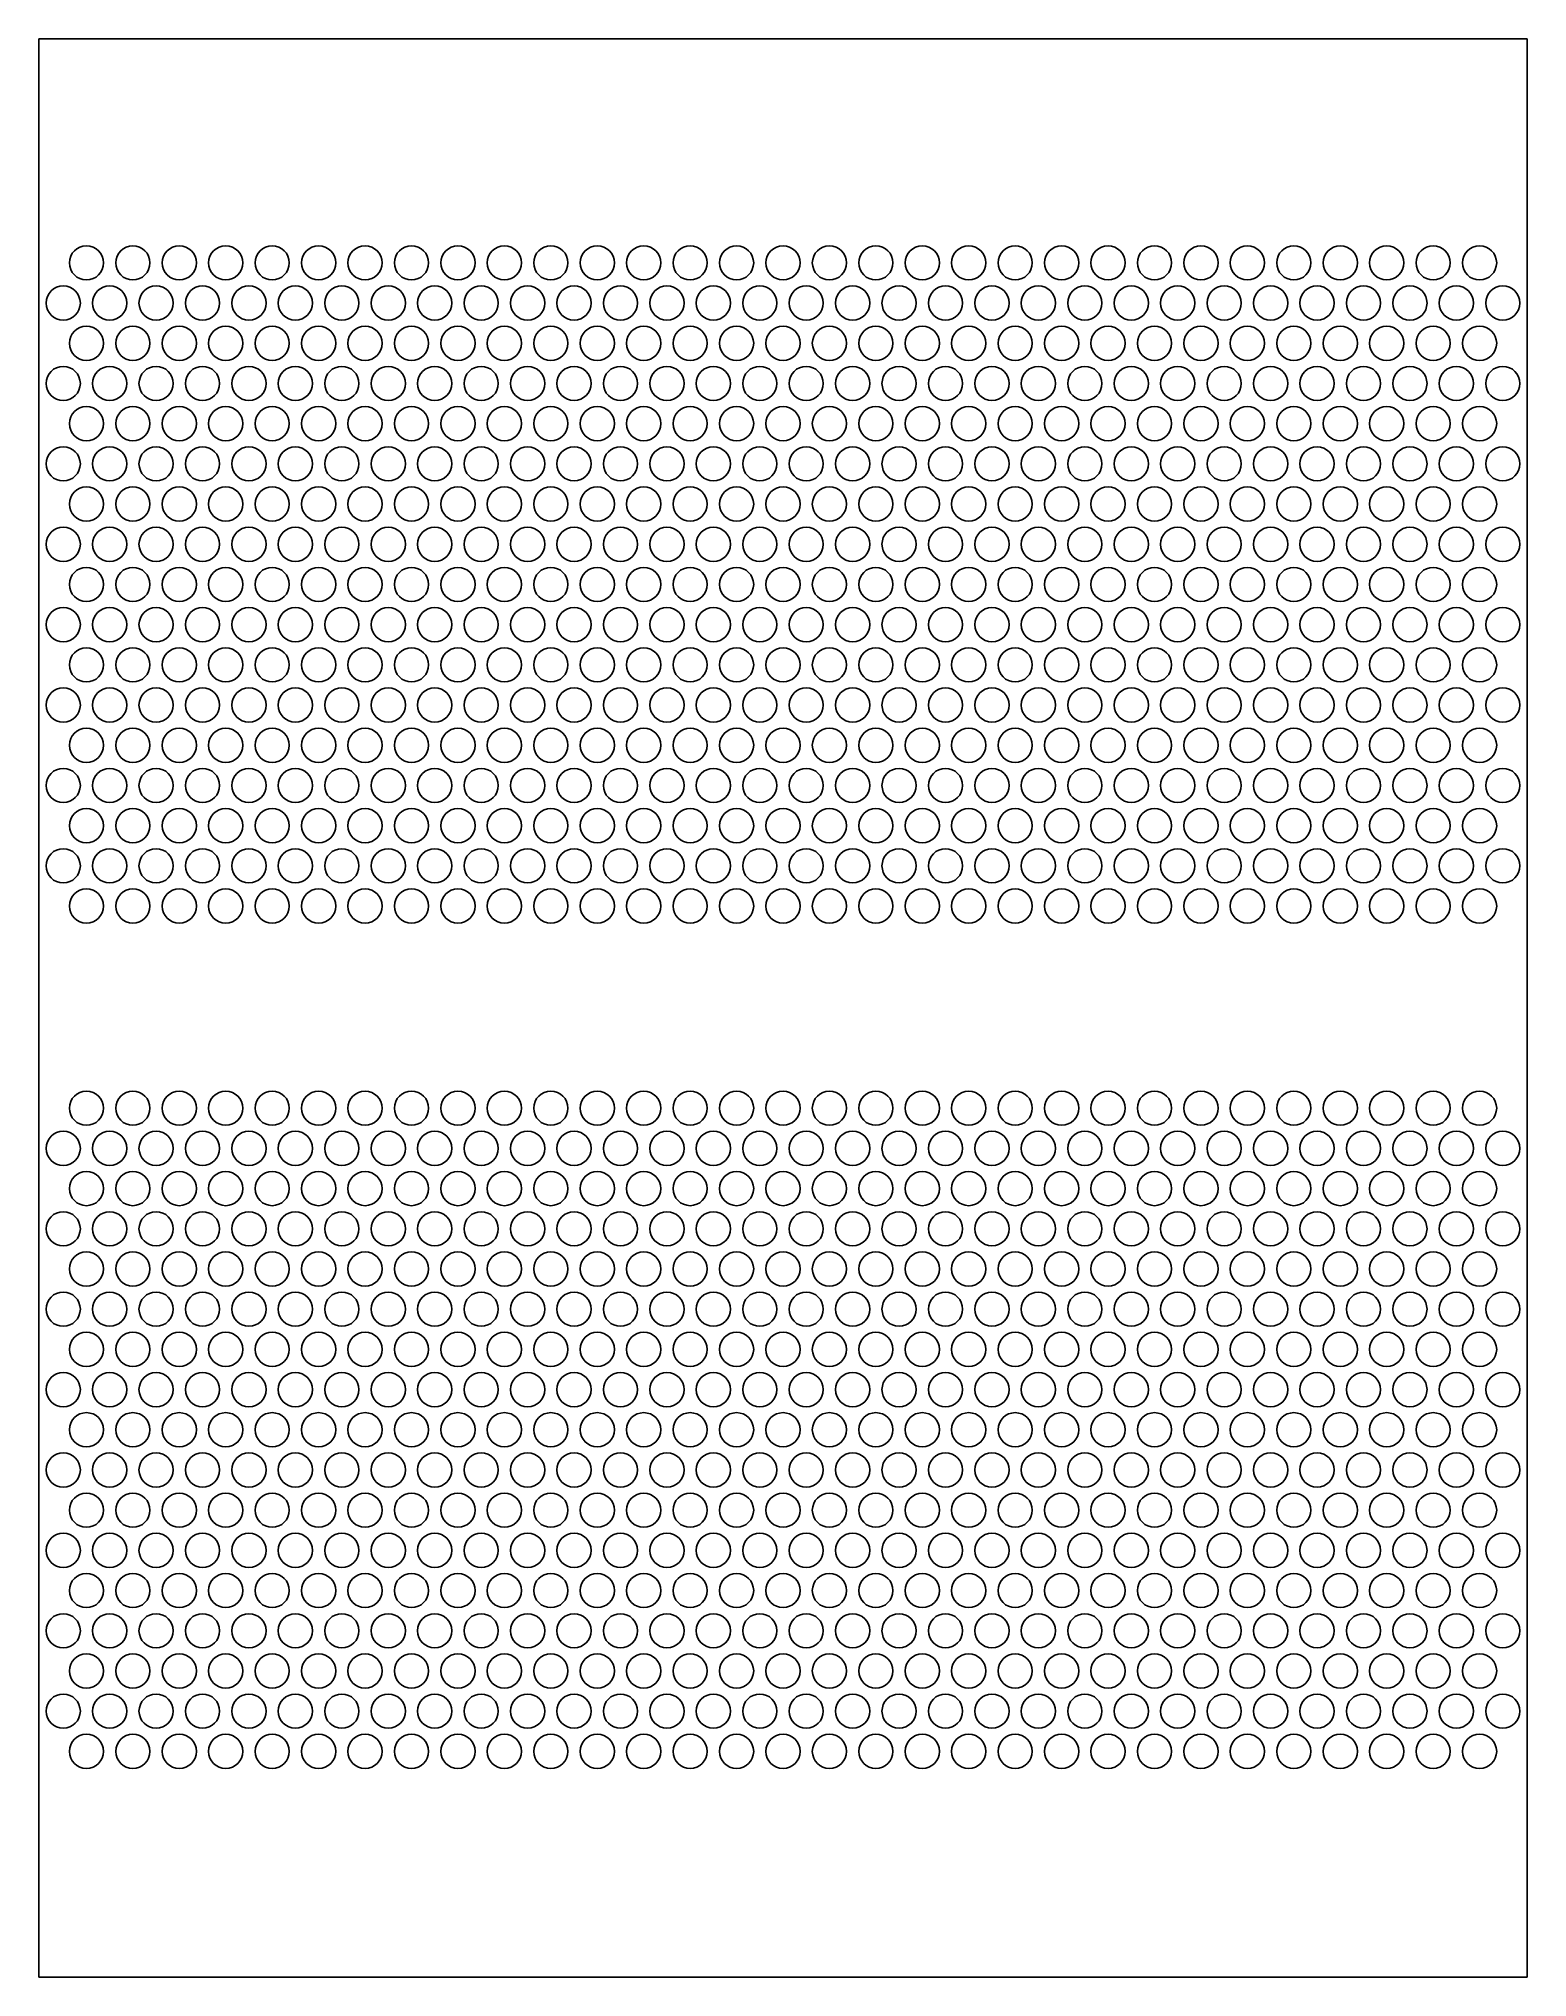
# Model space of a CAD drawing. Extents: x 203 to 508, y 166 to 562.
import ezdxf

# ---------------------------------------------------------------- set-up
doc = ezdxf.new("R2010")
doc.units = 0
doc.linetypes.add('SLD-CONTINUA', pattern=[0])
doc.layers.get('0').update_dxf_attribs({"linetype": 'CONTINUOUS'})

msp = doc.modelspace()

# ---------------------------------------------------------------- linework, layer by layer
at = {"color": 7, "linetype": 'SLD-CONTINUA'}
for p, q in [((203.21, 562.46), (507.71, 562.46)), ((203.21, 562.46), (203.21, 165.73)), ((507.71, 165.73), (507.71, 562.46)), ((507.71, 165.73), (203.21, 165.73))]:
    msp.add_line(p, q, dxfattribs=at)
for centre in [(212.96, 516.59), (222.46, 516.59), (231.96, 516.59), (241.46, 516.59), (250.96, 516.59), (260.46, 516.59), (269.96, 516.59), (279.46, 516.59), (288.96, 516.59), (298.46, 516.59), (307.96, 516.59), (317.46, 516.59), (326.96, 516.59), (336.46, 516.59), (345.96, 516.59), (355.46, 516.59), (364.96, 516.59), (374.46, 516.59), (383.96, 516.59), (393.46, 516.59), (402.96, 516.59), (412.46, 516.59), (421.96, 516.59), (431.46, 516.59), (440.96, 516.59), (450.46, 516.59), (459.96, 516.59), (469.46, 516.59), (478.96, 516.59), (488.46, 516.59), (497.96, 516.59), (208.21, 508.37), (217.71, 508.37), (227.21, 508.37), (236.71, 508.37), (246.21, 508.37), (255.71, 508.37), (265.21, 508.37), (274.71, 508.37), (284.21, 508.37), (293.71, 508.37), (303.21, 508.37), (312.71, 508.37), (322.21, 508.37), (331.71, 508.37), (341.21, 508.37), (350.71, 508.37), (360.21, 508.37), (369.71, 508.37), (379.21, 508.37), (388.71, 508.37), (398.21, 508.37), (407.71, 508.37), (417.21, 508.37), (426.71, 508.37), (436.21, 508.37), (445.71, 508.37), (455.21, 508.37), (464.71, 508.37), (474.21, 508.37), (483.71, 508.37), (493.21, 508.37), (502.71, 508.37), (212.96, 500.14), (222.46, 500.14), (231.96, 500.14), (241.46, 500.14), (250.96, 500.14), (260.46, 500.14), (269.96, 500.14), (279.46, 500.14), (288.96, 500.14), (298.46, 500.14), (307.96, 500.14), (317.46, 500.14), (326.96, 500.14), (336.46, 500.14), (345.96, 500.14), (355.46, 500.14), (364.96, 500.14), (374.46, 500.14), (383.96, 500.14), (393.46, 500.14), (402.96, 500.14), (412.46, 500.14), (421.96, 500.14), (431.46, 500.14), (440.96, 500.14), (450.46, 500.14), (459.96, 500.14), (469.46, 500.14), (478.96, 500.14), (488.46, 500.14), (497.96, 500.14), (208.21, 491.91), (217.71, 491.91), (227.21, 491.91), (236.71, 491.91), (246.21, 491.91), (255.71, 491.91), (265.21, 491.91), (274.71, 491.91), (284.21, 491.91), (293.71, 491.91), (303.21, 491.91), (312.71, 491.91), (322.21, 491.91), (331.71, 491.91), (341.21, 491.91), (350.71, 491.91), (360.21, 491.91), (369.71, 491.91), (379.21, 491.91), (388.71, 491.91), (398.21, 491.91), (407.71, 491.91), (417.21, 491.91), (426.71, 491.91), (436.21, 491.91), (445.71, 491.91), (455.21, 491.91), (464.71, 491.91), (474.21, 491.91), (483.71, 491.91), (493.21, 491.91), (502.71, 491.91), (212.96, 483.69), (222.46, 483.69), (231.96, 483.69), (241.46, 483.69), (250.96, 483.69), (260.46, 483.69), (269.96, 483.69), (279.46, 483.69), (288.96, 483.69), (298.46, 483.69), (307.96, 483.69), (317.46, 483.69), (326.96, 483.69), (336.46, 483.69), (345.96, 483.69), (355.46, 483.69), (364.96, 483.69), (374.46, 483.69), (383.96, 483.69), (393.46, 483.69), (402.96, 483.69), (412.46, 483.69), (421.96, 483.69), (431.46, 483.69), (440.96, 483.69), (450.46, 483.69), (459.96, 483.69), (469.46, 483.69), (478.96, 483.69), (488.46, 483.69), (497.96, 483.69), (208.21, 475.46), (217.71, 475.46), (227.21, 475.46), (236.71, 475.46), (246.21, 475.46), (255.71, 475.46), (265.21, 475.46), (274.71, 475.46), (284.21, 475.46), (293.71, 475.46), (303.21, 475.46), (312.71, 475.46), (322.21, 475.46), (331.71, 475.46), (341.21, 475.46), (350.71, 475.46), (360.21, 475.46), (369.71, 475.46), (379.21, 475.46), (388.71, 475.46), (398.21, 475.46), (407.71, 475.46), (417.21, 475.46), (426.71, 475.46), (436.21, 475.46), (445.71, 475.46), (455.21, 475.46), (464.71, 475.46), (474.21, 475.46), (483.71, 475.46), (493.21, 475.46), (502.71, 475.46), (212.96, 467.23), (222.46, 467.23), (231.96, 467.23), (241.46, 467.23), (250.96, 467.23), (260.46, 467.23), (269.96, 467.23), (279.46, 467.23), (288.96, 467.23), (298.46, 467.23), (307.96, 467.23), (317.46, 467.23), (326.96, 467.23), (336.46, 467.23), (345.96, 467.23), (355.46, 467.23), (364.96, 467.23), (374.46, 467.23), (383.96, 467.23), (393.46, 467.23), (402.96, 467.23), (412.46, 467.23), (421.96, 467.23), (431.46, 467.23), (440.96, 467.23), (450.46, 467.23), (459.96, 467.23), (469.46, 467.23), (478.96, 467.23), (488.46, 467.23), (497.96, 467.23), (208.21, 459), (217.71, 459), (227.21, 459), (236.71, 459), (246.21, 459), (255.71, 459), (265.21, 459), (274.71, 459), (284.21, 459), (293.71, 459), (303.21, 459), (312.71, 459), (322.21, 459), (331.71, 459), (341.21, 459), (350.71, 459), (360.21, 459), (369.71, 459), (379.21, 459), (388.71, 459), (398.21, 459), (407.71, 459), (417.21, 459), (426.71, 459), (436.21, 459), (445.71, 459), (455.21, 459), (464.71, 459), (474.21, 459), (483.71, 459), (493.21, 459), (502.71, 459), (212.96, 450.78), (222.46, 450.78), (231.96, 450.78), (241.46, 450.78), (250.96, 450.78), (260.46, 450.78), (269.96, 450.78), (279.46, 450.78), (288.96, 450.78), (298.46, 450.78), (307.96, 450.78), (317.46, 450.78), (326.96, 450.78), (336.46, 450.78), (345.96, 450.78), (355.46, 450.78), (364.96, 450.78), (374.46, 450.78), (383.96, 450.78), (393.46, 450.78), (402.96, 450.78), (412.46, 450.78), (421.96, 450.78), (431.46, 450.78), (440.96, 450.78), (450.46, 450.78), (459.96, 450.78), (469.46, 450.78), (478.96, 450.78), (488.46, 450.78), (497.96, 450.78), (208.21, 442.55), (217.71, 442.55), (227.21, 442.55), (236.71, 442.55), (246.21, 442.55), (255.71, 442.55), (265.21, 442.55), (274.71, 442.55), (284.21, 442.55), (293.71, 442.55), (303.21, 442.55), (312.71, 442.55), (322.21, 442.55), (331.71, 442.55), (341.21, 442.55), (350.71, 442.55), (360.21, 442.55), (369.71, 442.55), (379.21, 442.55), (388.71, 442.55), (398.21, 442.55), (407.71, 442.55), (417.21, 442.55), (426.71, 442.55), (436.21, 442.55), (445.71, 442.55), (455.21, 442.55), (464.71, 442.55), (474.21, 442.55), (483.71, 442.55), (493.21, 442.55), (502.71, 442.55), (212.96, 434.32), (222.46, 434.32), (231.96, 434.32), (241.46, 434.32), (250.96, 434.32), (260.46, 434.32), (269.96, 434.32), (279.46, 434.32), (288.96, 434.32), (298.46, 434.32), (307.96, 434.32), (317.46, 434.32), (326.96, 434.32), (336.46, 434.32), (345.96, 434.32), (355.46, 434.32), (364.96, 434.32), (374.46, 434.32), (383.96, 434.32), (393.46, 434.32), (402.96, 434.32), (412.46, 434.32), (421.96, 434.32), (431.46, 434.32), (440.96, 434.32), (450.46, 434.32), (459.96, 434.32), (469.46, 434.32), (478.96, 434.32), (488.46, 434.32), (497.96, 434.32), (208.21, 426.09), (217.71, 426.09), (227.21, 426.09), (236.71, 426.09), (246.21, 426.09), (255.71, 426.09), (265.21, 426.09), (274.71, 426.09), (284.21, 426.09), (293.71, 426.09), (303.21, 426.09), (312.71, 426.09), (322.21, 426.09), (331.71, 426.09), (341.21, 426.09), (350.71, 426.09), (360.21, 426.09), (369.71, 426.09), (379.21, 426.09), (388.71, 426.09), (398.21, 426.09), (407.71, 426.09), (417.21, 426.09), (426.71, 426.09), (436.21, 426.09), (445.71, 426.09), (455.21, 426.09), (464.71, 426.09), (474.21, 426.09), (483.71, 426.09), (493.21, 426.09), (502.71, 426.09), (212.96, 417.87), (222.46, 417.87), (231.96, 417.87), (241.46, 417.87), (250.96, 417.87), (260.46, 417.87), (269.96, 417.87), (279.46, 417.87), (288.96, 417.87), (298.46, 417.87), (307.96, 417.87), (317.46, 417.87), (326.96, 417.87), (336.46, 417.87), (345.96, 417.87), (355.46, 417.87), (364.96, 417.87), (374.46, 417.87), (383.96, 417.87), (393.46, 417.87), (402.96, 417.87), (412.46, 417.87), (421.96, 417.87), (431.46, 417.87), (440.96, 417.87), (450.46, 417.87), (459.96, 417.87), (469.46, 417.87), (478.96, 417.87), (488.46, 417.87), (497.96, 417.87), (208.21, 409.64), (217.71, 409.64), (227.21, 409.64), (236.71, 409.64), (246.21, 409.64), (255.71, 409.64), (265.21, 409.64), (274.71, 409.64), (284.21, 409.64), (293.71, 409.64), (303.21, 409.64), (312.71, 409.64), (322.21, 409.64), (331.71, 409.64), (341.21, 409.64), (350.71, 409.64), (360.21, 409.64), (369.71, 409.64), (379.21, 409.64), (388.71, 409.64), (398.21, 409.64), (407.71, 409.64), (417.21, 409.64), (426.71, 409.64), (436.21, 409.64), (445.71, 409.64), (455.21, 409.64), (464.71, 409.64), (474.21, 409.64), (483.71, 409.64), (493.21, 409.64), (502.71, 409.64), (212.96, 401.41), (222.46, 401.41), (231.96, 401.41), (241.46, 401.41), (250.96, 401.41), (260.46, 401.41), (269.96, 401.41), (279.46, 401.41), (288.96, 401.41), (298.46, 401.41), (307.96, 401.41), (317.46, 401.41), (326.96, 401.41), (336.46, 401.41), (345.96, 401.41), (355.46, 401.41), (364.96, 401.41), (374.46, 401.41), (383.96, 401.41), (393.46, 401.41), (402.96, 401.41), (412.46, 401.41), (421.96, 401.41), (431.46, 401.41), (440.96, 401.41), (450.46, 401.41), (459.96, 401.41), (469.46, 401.41), (478.96, 401.41), (488.46, 401.41), (497.96, 401.41), (208.21, 393.19), (217.71, 393.19), (227.21, 393.19), (236.71, 393.19), (246.21, 393.19), (255.71, 393.19), (265.21, 393.19), (274.71, 393.19), (284.21, 393.19), (293.71, 393.19), (303.21, 393.19), (312.71, 393.19), (322.21, 393.19), (331.71, 393.19), (341.21, 393.19), (350.71, 393.19), (360.21, 393.19), (369.71, 393.19), (379.21, 393.19), (388.71, 393.19), (398.21, 393.19), (407.71, 393.19), (417.21, 393.19), (426.71, 393.19), (436.21, 393.19), (445.71, 393.19), (455.21, 393.19), (464.71, 393.19), (474.21, 393.19), (483.71, 393.19), (493.21, 393.19), (502.71, 393.19), (212.96, 384.96), (222.46, 384.96), (231.96, 384.96), (241.46, 384.96), (250.96, 384.96), (260.46, 384.96), (269.96, 384.96), (279.46, 384.96), (288.96, 384.96), (298.46, 384.96), (307.96, 384.96), (317.46, 384.96), (326.96, 384.96), (336.46, 384.96), (345.96, 384.96), (355.46, 384.96), (364.96, 384.96), (374.46, 384.96), (383.96, 384.96), (393.46, 384.96), (402.96, 384.96), (412.46, 384.96), (421.96, 384.96), (431.46, 384.96), (440.96, 384.96), (450.46, 384.96), (459.96, 384.96), (469.46, 384.96), (478.96, 384.96), (488.46, 384.96), (497.96, 384.96), (212.96, 343.59), (222.46, 343.59), (231.96, 343.59), (241.46, 343.59), (250.96, 343.59), (260.46, 343.59), (269.96, 343.59), (279.46, 343.59), (288.96, 343.59), (298.46, 343.59), (307.96, 343.59), (317.46, 343.59), (326.96, 343.59), (336.46, 343.59), (345.96, 343.59), (355.46, 343.59), (364.96, 343.59), (374.46, 343.59), (383.96, 343.59), (393.46, 343.59), (402.96, 343.59), (412.46, 343.59), (421.96, 343.59), (431.46, 343.59), (440.96, 343.59), (450.46, 343.59), (459.96, 343.59), (469.46, 343.59), (478.96, 343.59), (488.46, 343.59), (497.96, 343.59), (208.21, 335.37), (217.71, 335.37), (227.21, 335.37), (236.71, 335.37), (246.21, 335.37), (255.71, 335.37), (265.21, 335.37), (274.71, 335.37), (284.21, 335.37), (293.71, 335.37), (303.21, 335.37), (312.71, 335.37), (322.21, 335.37), (331.71, 335.37), (341.21, 335.37), (350.71, 335.37), (360.21, 335.37), (369.71, 335.37), (379.21, 335.37), (388.71, 335.37), (398.21, 335.37), (407.71, 335.37), (417.21, 335.37), (426.71, 335.37), (436.21, 335.37), (445.71, 335.37), (455.21, 335.37), (464.71, 335.37), (474.21, 335.37), (483.71, 335.37), (493.21, 335.37), (502.71, 335.37), (212.96, 327.14), (222.46, 327.14), (231.96, 327.14), (241.46, 327.14), (250.96, 327.14), (260.46, 327.14), (269.96, 327.14), (279.46, 327.14), (288.96, 327.14), (298.46, 327.14), (307.96, 327.14), (317.46, 327.14), (326.96, 327.14), (336.46, 327.14), (345.96, 327.14), (355.46, 327.14), (364.96, 327.14), (374.46, 327.14), (383.96, 327.14), (393.46, 327.14), (402.96, 327.14), (412.46, 327.14), (421.96, 327.14), (431.46, 327.14), (440.96, 327.14), (450.46, 327.14), (459.96, 327.14), (469.46, 327.14), (478.96, 327.14), (488.46, 327.14), (497.96, 327.14), (208.21, 318.91), (217.71, 318.91), (227.21, 318.91), (236.71, 318.91), (246.21, 318.91), (255.71, 318.91), (265.21, 318.91), (274.71, 318.91), (284.21, 318.91), (293.71, 318.91), (303.21, 318.91), (312.71, 318.91), (322.21, 318.91), (331.71, 318.91), (341.21, 318.91), (350.71, 318.91), (360.21, 318.91), (369.71, 318.91), (379.21, 318.91), (388.71, 318.91), (398.21, 318.91), (407.71, 318.91), (417.21, 318.91), (426.71, 318.91), (436.21, 318.91), (445.71, 318.91), (455.21, 318.91), (464.71, 318.91), (474.21, 318.91), (483.71, 318.91), (493.21, 318.91), (502.71, 318.91), (212.96, 310.69), (222.46, 310.69), (231.96, 310.69), (241.46, 310.69), (250.96, 310.69), (260.46, 310.69), (269.96, 310.69), (279.46, 310.69), (288.96, 310.69), (298.46, 310.69), (307.96, 310.69), (317.46, 310.69), (326.96, 310.69), (336.46, 310.69), (345.96, 310.69), (355.46, 310.69), (364.96, 310.69), (374.46, 310.69), (383.96, 310.69), (393.46, 310.69), (402.96, 310.69), (412.46, 310.69), (421.96, 310.69), (431.46, 310.69), (440.96, 310.69), (450.46, 310.69), (459.96, 310.69), (469.46, 310.69), (478.96, 310.69), (488.46, 310.69), (497.96, 310.69), (208.21, 302.46), (217.71, 302.46), (227.21, 302.46), (236.71, 302.46), (246.21, 302.46), (255.71, 302.46), (265.21, 302.46), (274.71, 302.46), (284.21, 302.46), (293.71, 302.46), (303.21, 302.46), (312.71, 302.46), (322.21, 302.46), (331.71, 302.46), (341.21, 302.46), (350.71, 302.46), (360.21, 302.46), (369.71, 302.46), (379.21, 302.46), (388.71, 302.46), (398.21, 302.46), (407.71, 302.46), (417.21, 302.46), (426.71, 302.46), (436.21, 302.46), (445.71, 302.46), (455.21, 302.46), (464.71, 302.46), (474.21, 302.46), (483.71, 302.46), (493.21, 302.46), (502.71, 302.46), (212.96, 294.23), (222.46, 294.23), (231.96, 294.23), (241.46, 294.23), (250.96, 294.23), (260.46, 294.23), (269.96, 294.23), (279.46, 294.23), (288.96, 294.23), (298.46, 294.23), (307.96, 294.23), (317.46, 294.23), (326.96, 294.23), (336.46, 294.23), (345.96, 294.23), (355.46, 294.23), (364.96, 294.23), (374.46, 294.23), (383.96, 294.23), (393.46, 294.23), (402.96, 294.23), (412.46, 294.23), (421.96, 294.23), (431.46, 294.23), (440.96, 294.23), (450.46, 294.23), (459.96, 294.23), (469.46, 294.23), (478.96, 294.23), (488.46, 294.23), (497.96, 294.23), (208.21, 286), (217.71, 286), (227.21, 286), (236.71, 286), (246.21, 286), (255.71, 286), (265.21, 286), (274.71, 286), (284.21, 286), (293.71, 286), (303.21, 286), (312.71, 286), (322.21, 286), (331.71, 286), (341.21, 286), (350.71, 286), (360.21, 286), (369.71, 286), (379.21, 286), (388.71, 286), (398.21, 286), (407.71, 286), (417.21, 286), (426.71, 286), (436.21, 286), (445.71, 286), (455.21, 286), (464.71, 286), (474.21, 286), (483.71, 286), (493.21, 286), (502.71, 286), (212.96, 277.78), (222.46, 277.78), (231.96, 277.78), (241.46, 277.78), (250.96, 277.78), (260.46, 277.78), (269.96, 277.78), (279.46, 277.78), (288.96, 277.78), (298.46, 277.78), (307.96, 277.78), (317.46, 277.78), (326.96, 277.78), (336.46, 277.78), (345.96, 277.78), (355.46, 277.78), (364.96, 277.78), (374.46, 277.78), (383.96, 277.78), (393.46, 277.78), (402.96, 277.78), (412.46, 277.78), (421.96, 277.78), (431.46, 277.78), (440.96, 277.78), (450.46, 277.78), (459.96, 277.78), (469.46, 277.78), (478.96, 277.78), (488.46, 277.78), (497.96, 277.78), (208.21, 269.55), (217.71, 269.55), (227.21, 269.55), (236.71, 269.55), (246.21, 269.55), (255.71, 269.55), (265.21, 269.55), (274.71, 269.55), (284.21, 269.55), (293.71, 269.55), (303.21, 269.55), (312.71, 269.55), (322.21, 269.55), (331.71, 269.55), (341.21, 269.55), (350.71, 269.55), (360.21, 269.55), (369.71, 269.55), (379.21, 269.55), (388.71, 269.55), (398.21, 269.55), (407.71, 269.55), (417.21, 269.55), (426.71, 269.55), (436.21, 269.55), (445.71, 269.55), (455.21, 269.55), (464.71, 269.55), (474.21, 269.55), (483.71, 269.55), (493.21, 269.55), (502.71, 269.55), (212.96, 261.32), (222.46, 261.32), (231.96, 261.32), (241.46, 261.32), (250.96, 261.32), (260.46, 261.32), (269.96, 261.32), (279.46, 261.32), (288.96, 261.32), (298.46, 261.32), (307.96, 261.32), (317.46, 261.32), (326.96, 261.32), (336.46, 261.32), (345.96, 261.32), (355.46, 261.32), (364.96, 261.32), (374.46, 261.32), (383.96, 261.32), (393.46, 261.32), (402.96, 261.32), (412.46, 261.32), (421.96, 261.32), (431.46, 261.32), (440.96, 261.32), (450.46, 261.32), (459.96, 261.32), (469.46, 261.32), (478.96, 261.32), (488.46, 261.32), (497.96, 261.32), (208.21, 253.09), (217.71, 253.09), (227.21, 253.09), (236.71, 253.09), (246.21, 253.09), (255.71, 253.09), (265.21, 253.09), (274.71, 253.09), (284.21, 253.09), (293.71, 253.09), (303.21, 253.09), (312.71, 253.09), (322.21, 253.09), (331.71, 253.09), (341.21, 253.09), (350.71, 253.09), (360.21, 253.09), (369.71, 253.09), (379.21, 253.09), (388.71, 253.09), (398.21, 253.09), (407.71, 253.09), (417.21, 253.09), (426.71, 253.09), (436.21, 253.09), (445.71, 253.09), (455.21, 253.09), (464.71, 253.09), (474.21, 253.09), (483.71, 253.09), (493.21, 253.09), (502.71, 253.09), (212.96, 244.87), (222.46, 244.87), (231.96, 244.87), (241.46, 244.87), (250.96, 244.87), (260.46, 244.87), (269.96, 244.87), (279.46, 244.87), (288.96, 244.87), (298.46, 244.87), (307.96, 244.87), (317.46, 244.87), (326.96, 244.87), (336.46, 244.87), (345.96, 244.87), (355.46, 244.87), (364.96, 244.87), (374.46, 244.87), (383.96, 244.87), (393.46, 244.87), (402.96, 244.87), (412.46, 244.87), (421.96, 244.87), (431.46, 244.87), (440.96, 244.87), (450.46, 244.87), (459.96, 244.87), (469.46, 244.87), (478.96, 244.87), (488.46, 244.87), (497.96, 244.87), (208.21, 236.64), (217.71, 236.64), (227.21, 236.64), (236.71, 236.64), (246.21, 236.64), (255.71, 236.64), (265.21, 236.64), (274.71, 236.64), (284.21, 236.64), (293.71, 236.64), (303.21, 236.64), (312.71, 236.64), (322.21, 236.64), (331.71, 236.64), (341.21, 236.64), (350.71, 236.64), (360.21, 236.64), (369.71, 236.64), (379.21, 236.64), (388.71, 236.64), (398.21, 236.64), (407.71, 236.64), (417.21, 236.64), (426.71, 236.64), (436.21, 236.64), (445.71, 236.64), (455.21, 236.64), (464.71, 236.64), (474.21, 236.64), (483.71, 236.64), (493.21, 236.64), (502.71, 236.64), (212.96, 228.41), (222.46, 228.41), (231.96, 228.41), (241.46, 228.41), (250.96, 228.41), (260.46, 228.41), (269.96, 228.41), (279.46, 228.41), (288.96, 228.41), (298.46, 228.41), (307.96, 228.41), (317.46, 228.41), (326.96, 228.41), (336.46, 228.41), (345.96, 228.41), (355.46, 228.41), (364.96, 228.41), (374.46, 228.41), (383.96, 228.41), (393.46, 228.41), (402.96, 228.41), (412.46, 228.41), (421.96, 228.41), (431.46, 228.41), (440.96, 228.41), (450.46, 228.41), (459.96, 228.41), (469.46, 228.41), (478.96, 228.41), (488.46, 228.41), (497.96, 228.41), (208.21, 220.19), (217.71, 220.19), (227.21, 220.19), (236.71, 220.19), (246.21, 220.19), (255.71, 220.19), (265.21, 220.19), (274.71, 220.19), (284.21, 220.19), (293.71, 220.19), (303.21, 220.19), (312.71, 220.19), (322.21, 220.19), (331.71, 220.19), (341.21, 220.19), (350.71, 220.19), (360.21, 220.19), (369.71, 220.19), (379.21, 220.19), (388.71, 220.19), (398.21, 220.19), (407.71, 220.19), (417.21, 220.19), (426.71, 220.19), (436.21, 220.19), (445.71, 220.19), (455.21, 220.19), (464.71, 220.19), (474.21, 220.19), (483.71, 220.19), (493.21, 220.19), (502.71, 220.19), (212.96, 211.96), (222.46, 211.96), (231.96, 211.96), (241.46, 211.96), (250.96, 211.96), (260.46, 211.96), (269.96, 211.96), (279.46, 211.96), (288.96, 211.96), (298.46, 211.96), (307.96, 211.96), (317.46, 211.96), (326.96, 211.96), (336.46, 211.96), (345.96, 211.96), (355.46, 211.96), (364.96, 211.96), (374.46, 211.96), (383.96, 211.96), (393.46, 211.96), (402.96, 211.96), (412.46, 211.96), (421.96, 211.96), (431.46, 211.96), (440.96, 211.96), (450.46, 211.96), (459.96, 211.96), (469.46, 211.96), (478.96, 211.96), (488.46, 211.96), (497.96, 211.96)]:
    msp.add_circle(centre, 3.5, dxfattribs=at)

doc.saveas('drawing.dxf')
